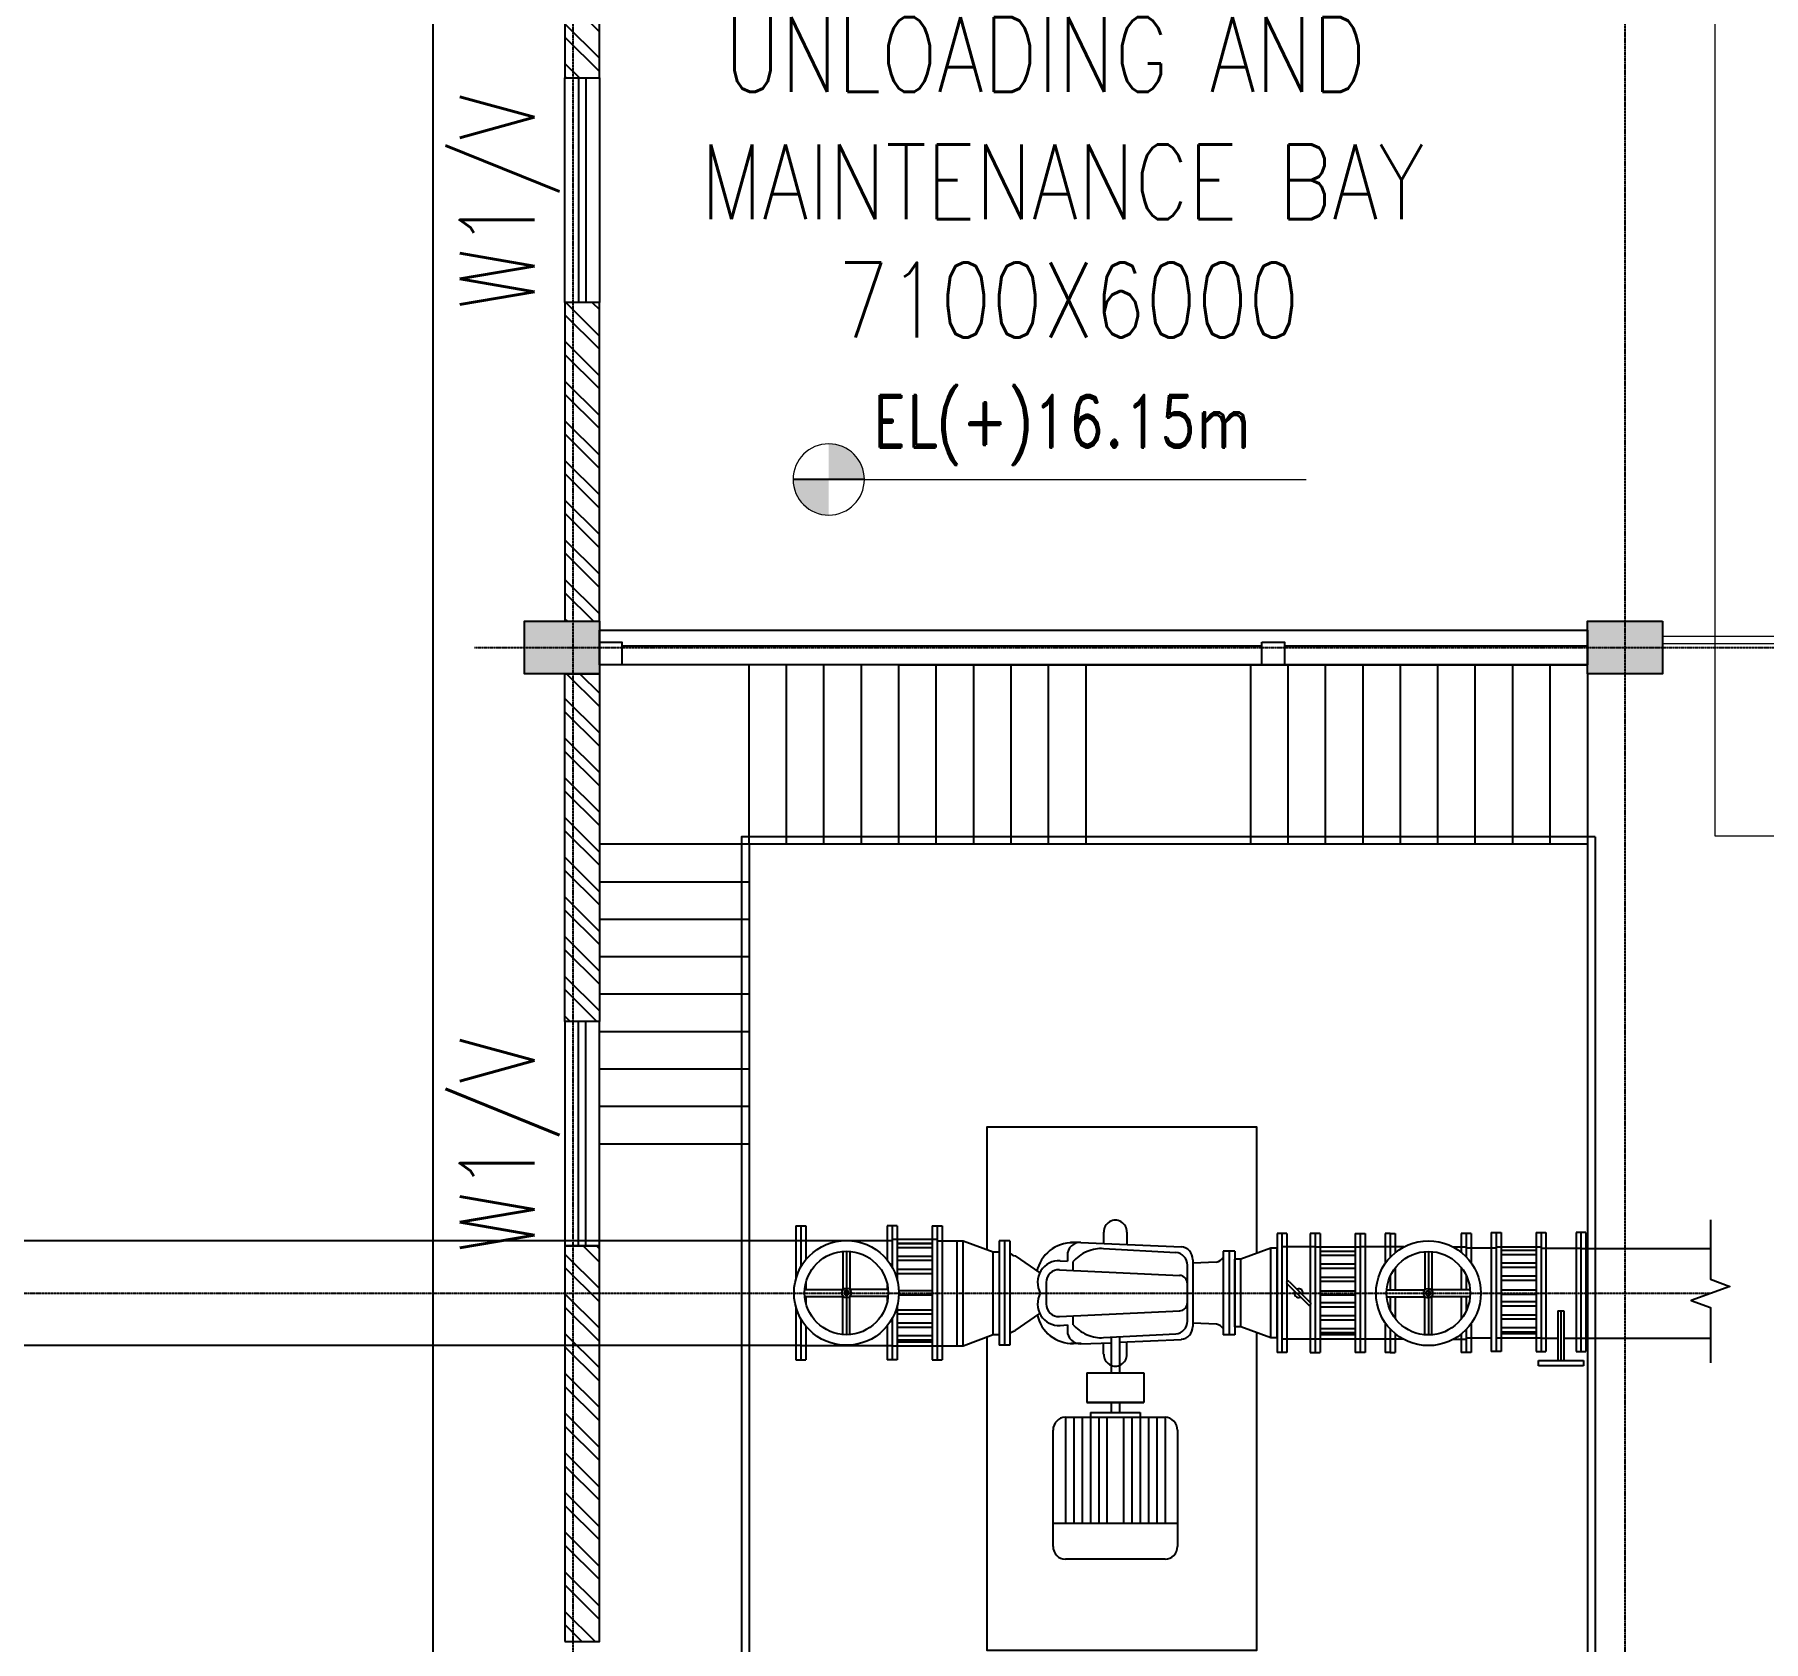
# Model space of a CAD drawing. Header units: millimetres. Extents: x -7644 to 230040, y 17031 to 222323.
# Drawn here: x 155664 to 167211, y 193527 to 204263 of the extents above; entities that cross this region are included whole.
import ezdxf

# ---------------------------------------------------------------- set-up
doc = ezdxf.new("R2010")
doc.units = ezdxf.units.MM
doc.header["$LTSCALE"] = 4
doc.header["$MEASUREMENT"] = 0
doc.linetypes.add('CENTER', pattern=[2, 1.25, -0.25, 0.25, -0.25])
doc.linetypes.add('HIDDEN', pattern=[0.375, 0.25, -0.125])
doc.layers.get('0').update_dxf_attribs({"color": 8})
for name, color, linetype in [('3MM', 3, 'Continuous'), ('BRICK WALL', 1, 'Continuous'), ('CENTER', 252, 'CENTER'), ('DIM', 8, 'Continuous'), ('GD NAME', 6, 'CENTER'), ('GRID', 8, 'CENTER'), ('HANDRAIL', 6, 'Continuous'), ('HATCH', 253, 'Continuous'), ('MOTOR', 252, 'Continuous'), ('PIPE LINE(MOTOR)', 142, 'Continuous'), ('RCC WALL', 7, 'Continuous'), ('txt-2', 7, 'Continuous')]:
    doc.layers.add(name, color=color, linetype=linetype)
for name, color, linetype, lineweight in [('C - B - Structure', 1, 'Continuous', 18), ('C - E - Text 2.5', 3, 'CENTER', 35), ('Object', 7, 'Continuous', 0)]:
    doc.layers.add(name, color=color, linetype=linetype, lineweight=lineweight)
doc.styles.add('Mano', font='romand.shx', dxfattribs={"height": 3})
doc.styles.add('ROMANS', font='ROMANS')
doc.linetypes.add('FENCELINE1', pattern='A,0.25,-0.1,[133,ltypeshp.shx,S=0.1,R=0,X=-0.1,Y=0],-0.1,1', length=1.45)

# ---------------------------------------------------------------- blocks, each defined once
blk = doc.blocks.new('A$C472B03D5')
at = {"layer": 'DIM'}
h = blk.add_hatch(color=1, dxfattribs=at)
h.dxf.hatch_style = 1
h.paths.add_polyline_path([(0, 0), (-238, 0), (-238, -238, 0.414214)])
h.paths.add_polyline_path([(-238, 0), (-238, 238, 0.414214), (-476, 0)])
at = {"layer": 'DIM', "color": 1}
blk.add_line((0, 0), (-476, 0), dxfattribs=at)
at = {"layer": 'Object'}
blk.add_lwpolyline([(0, 0), (2950, 0)], dxfattribs=at)
blk.add_circle((-238, 0), 238, dxfattribs=at)
blk = doc.blocks.new('C3-COLUMN 450X600 CONTINUOUS')
at = {"layer": 'HATCH'}
h = blk.add_hatch(color=256, dxfattribs=at)
h.dxf.hatch_style = 1
h.paths.add_polyline_path([(-175, -250), (175, -250), (175, 250), (-175, 250)])
at = {"layer": 'RCC WALL'}
blk.add_lwpolyline([(-175, -250), (175, -250), (175, 250), (-175, 250)], close=True, dxfattribs=at)
blk = doc.blocks.new('MOTOER')
at = {"elevation": 0}
blk.add_lwpolyline([(4641, 10192), (4641, 9795), (4770, 9748), (4512, 9654), (4641, 9607), (4641, 9238)], dxfattribs=at)
at = {"layer": 'CENTER'}
blk.add_lwpolyline([(4640, 9701), (-11323, 9701)], dxfattribs=at)
at = {"layer": 'MOTOR'}
for p, q in [((-1466, 10153), (-1400, 10153)), ((-1466, 10153), (-1466, 9800)), ((-1433, 10153), (-1433, 9879)), ((-1433, 10054), (-823, 10054)), ((-1400, 10153), (-1400, 9927)), ((-790, 10153), (-856, 10153)), ((-856, 10153), (-856, 9922)), ((-823, 10153), (-823, 9873)), ((-523, 10061), (-823, 10061)), ((-790, 10153), (-790, 9788)), ((-556, 10153), (-490, 10153)), ((-556, 10153), (-556, 9257)), ((-523, 10153), (-523, 9257)), ((-523, 10051), (-390, 10051)), ((-490, 10153), (-490, 9257)), ((-390, 10051), (-349, 10051)), ((-390, 9351), (-390, 10051)), ((-349, 10051), (-149, 9978)), ((-349, 9351), (-349, 10051)), ((-38, 10052), (-109, 10052)), ((-109, 10052), (-109, 9354)), ((-74, 10052), (-74, 9354)), ((-38, 10052), (-38, 9354)), ((589, 10110), (589, 10038)), ((744, 10110), (744, 10028)), ((1813, 10101), (1747, 10101)), ((1747, 10101), (1747, 9305)), ((1780, 10101), (1780, 9305)), ((1813, 10101), (1813, 9781)), ((2002, 10101), (1969, 10101)), ((1969, 10101), (1969, 9640)), ((2002, 10101), (2002, 9305)), ((2035, 10101), (2002, 10101)), ((2002, 10101), (2002, 9640)), ((2035, 10101), (2035, 9305)), ((2269, 10101), (2302, 10101)), ((2269, 10101), (2269, 9305)), ((2302, 10101), (2335, 10101)), ((2302, 10101), (2302, 9305)), ((2302, 10101), (2302, 9640)), ((2335, 10101), (2335, 9305)), ((2469, 10101), (2469, 9900)), ((2502, 10101), (2469, 10101)), ((2502, 10101), (2502, 9941)), ((2502, 10101), (2502, 9941)), ((2502, 10101), (2535, 10101)), ((2535, 10101), (2535, 9972)), ((3043, 10101), (2977, 10101)), ((2977, 10101), (2977, 9975)), ((3010, 10101), (3010, 9945)), ((3043, 10101), (3043, 9904)), ((3177, 10108), (3177, 9312)), ((3177, 10108), (3210, 10108)), ((3210, 10108), (3210, 9312)), ((3210, 10108), (3243, 10108)), ((3210, 10108), (3210, 9312)), ((3243, 10108), (3243, 9312)), ((3477, 10108), (3510, 10108)), ((3477, 10108), (3477, 9312)), ((3510, 10108), (3510, 9312)), ((3510, 10108), (3543, 10108)), ((3510, 10108), (3510, 9312)), ((3543, 10108), (3543, 9312)), ((3744, 10108), (3744, 9312)), ((3777, 10108), (3744, 10108)), ((3777, 10108), (3777, 9312)), ((3777, 10108), (3777, 9312)), ((3810, 10108), (3777, 10108)), ((3810, 10108), (3810, 9312)), ((-1152, 9982), (-1152, 9726)), ((-1129, 9983), (-1129, 9425)), ((-1106, 9982), (-1106, 9726)), ((-556, 10034), (-790, 10034)), ((-556, 10033), (-790, 10033)), ((-556, 10005), (-790, 10005)), ((-556, 9948), (-790, 9948)), ((-149, 9978), (-109, 9978)), ((-149, 9426), (-149, 9978)), ((-3, 9952), (163, 9839)), ((347, 9955), (347, 9916)), ((436, 10040), (367, 10040)), ((436, 10040), (1108, 10011)), ((587, 10000), (1071, 9975)), ((1466, 9984), (1387, 9984)), ((1387, 9984), (1387, 9424)), ((1427, 9984), (1427, 9424)), ((1466, 9984), (1466, 9424)), ((1506, 9930), (1466, 9930)), ((1466, 9478), (1466, 9930)), ((1706, 10003), (1506, 9930)), ((1506, 9478), (1506, 9930)), ((1747, 10003), (1706, 10003)), ((1706, 9403), (1706, 10003)), ((1747, 9403), (1747, 10003)), ((2002, 10011), (1780, 10011)), ((2302, 10009), (2002, 10009)), ((2269, 9981), (2035, 9981)), ((2269, 9981), (2035, 9981)), ((2269, 9953), (2035, 9953)), ((2502, 10011), (2302, 10011)), ((2594, 10011), (2502, 10011)), ((2735, 9980), (2735, 9724)), ((2758, 9981), (2758, 9423)), ((2781, 9980), (2781, 9724)), ((2922, 10011), (3010, 10011)), ((3210, 10002), (3010, 10002)), ((3510, 10010), (3210, 10010)), ((3477, 9988), (3243, 9988)), ((3477, 9987), (3243, 9987)), ((3477, 9959), (3243, 9959)), ((3510, 10004), (3777, 10004)), ((-556, 9920), (-790, 9920)), ((-556, 9860), (-790, 9860)), ((-556, 9832), (-790, 9832)), ((294, 9859), (1097, 9821)), ((298, 9919), (347, 9916)), ((384, 9914), (384, 9853)), ((1149, 9516), (1149, 9889)), ((1185, 9926), (1185, 9480)), ((1342, 9910), (1185, 9903)), ((2269, 9896), (2035, 9896)), ((2269, 9868), (2035, 9868)), ((2535, 9870), (2535, 9725)), ((2977, 9875), (2977, 9725)), ((3010, 9821), (3010, 9725)), ((3477, 9902), (3243, 9902)), ((3477, 9875), (3243, 9875)), ((3477, 9815), (3243, 9815)), ((-1407, 9727), (-1152, 9727)), ((-1400, 9774), (-1400, 9727)), ((-851, 9727), (-1107, 9727)), ((-856, 9759), (-856, 9727)), ((-856, 9759), (-856, 9727)), ((-556, 9718), (-780, 9718)), ((206, 9773), (206, 9632)), ((1813, 9767), (1813, 9305)), ((1813, 9767), (1955, 9626)), ((1828, 9781), (1969, 9640)), ((2269, 9808), (2035, 9808)), ((2269, 9780), (2035, 9780)), ((2269, 9716), (2035, 9716)), ((2480, 9725), (2736, 9725)), ((2502, 9814), (2502, 9725)), ((2535, 9757), (2535, 9725)), ((3036, 9725), (2780, 9725)), ((3477, 9787), (3243, 9787)), ((3477, 9722), (3243, 9722)), ((-1466, 9608), (-1466, 9257)), ((-1407, 9681), (-1158, 9681)), ((-1400, 9681), (-1400, 9635)), ((-1152, 9426), (-1152, 9682)), ((-851, 9681), (-1107, 9681)), ((-1106, 9426), (-1106, 9682)), ((-856, 9681), (-856, 9649)), ((-790, 9620), (-790, 9257)), ((-556, 9589), (-790, 9589)), ((-556, 9690), (-780, 9690)), ((294, 9546), (1097, 9584)), ((1969, 9626), (1969, 9305)), ((2002, 9626), (2002, 9305)), ((2269, 9688), (2035, 9688)), ((2269, 9637), (2035, 9637)), ((2269, 9610), (2035, 9610)), ((2302, 9626), (2302, 9305)), ((2480, 9679), (2736, 9679)), ((2502, 9679), (2502, 9590)), ((2535, 9679), (2535, 9534)), ((2735, 9424), (2735, 9680)), ((2781, 9424), (2781, 9680)), ((3036, 9679), (2786, 9679)), ((2977, 9679), (2977, 9529)), ((3010, 9679), (3010, 9583)), ((3477, 9694), (3243, 9694)), ((3477, 9644), (3243, 9644)), ((3477, 9616), (3243, 9616)), ((3623, 9585), (3623, 9252)), ((3623, 9585), (3663, 9585)), ((3643, 9585), (3643, 9252)), ((3663, 9585), (3663, 9252)), ((-1433, 9530), (-1433, 9257)), ((-1400, 9482), (-1400, 9257)), ((-856, 9486), (-856, 9257)), ((-823, 9535), (-823, 9257)), ((-556, 9562), (-790, 9562)), ((-556, 9502), (-790, 9502)), ((-556, 9474), (-790, 9474)), ((-3, 9452), (163, 9566)), ((298, 9486), (347, 9490)), ((347, 9490), (347, 9451)), ((384, 9552), (384, 9492)), ((1344, 9496), (1185, 9503)), ((1506, 9478), (1466, 9478)), ((1706, 9403), (1506, 9478)), ((2269, 9550), (2035, 9550)), ((2269, 9522), (2035, 9522)), ((2469, 9504), (2469, 9305)), ((3043, 9500), (3043, 9305)), ((3477, 9556), (3243, 9556)), ((3477, 9528), (3243, 9528)), ((3477, 9471), (3243, 9471)), ((-1433, 9353), (-823, 9353)), ((-556, 9417), (-790, 9417)), ((-556, 9389), (-790, 9389)), ((-556, 9375), (-790, 9375)), ((-349, 9351), (-149, 9426)), ((-149, 9426), (-109, 9426)), ((-38, 9354), (-109, 9354)), ((438, 9367), (370, 9367)), ((436, 9365), (639, 9371)), ((587, 9406), (1071, 9430)), ((589, 9295), (589, 9367)), ((639, 9409), (639, 9171)), ((694, 9413), (694, 9171)), ((694, 9374), (1108, 9394)), ((744, 9295), (744, 9378)), ((1466, 9424), (1387, 9424)), ((1747, 9403), (1706, 9403)), ((2002, 9395), (1780, 9395)), ((2302, 9395), (2002, 9395)), ((2269, 9465), (2035, 9465)), ((2269, 9437), (2035, 9437)), ((2269, 9423), (2035, 9423)), ((2502, 9395), (2302, 9395)), ((2502, 9463), (2502, 9305)), ((2502, 9463), (2502, 9305)), ((2589, 9395), (2502, 9395)), ((2535, 9432), (2535, 9305)), ((2926, 9395), (3010, 9395)), ((2977, 9429), (2977, 9305)), ((3010, 9460), (3010, 9305)), ((3177, 9402), (3010, 9402)), ((3510, 9402), (3210, 9402)), ((3477, 9443), (3243, 9443)), ((3477, 9430), (3243, 9430)), ((3510, 9402), (3623, 9402)), ((3663, 9402), (3777, 9402)), ((-1466, 9257), (-1400, 9257)), ((-790, 9257), (-856, 9257)), ((-523, 9348), (-823, 9348)), ((-556, 9257), (-490, 9257)), ((-523, 9351), (-390, 9351)), ((-390, 9351), (-349, 9351)), ((1813, 9305), (1747, 9305)), ((1969, 9305), (2002, 9305)), ((2002, 9305), (2035, 9305)), ((2302, 9305), (2269, 9305)), ((2335, 9305), (2302, 9305)), ((2502, 9305), (2469, 9305)), ((2502, 9305), (2535, 9305)), ((3043, 9305), (2977, 9305)), ((3210, 9312), (3177, 9312)), ((3243, 9312), (3210, 9312)), ((3477, 9312), (3510, 9312)), ((3493, 9217), (3493, 9252)), ((3493, 9252), (3643, 9252)), ((3510, 9312), (3543, 9312)), ((3643, 9252), (3793, 9252)), ((3744, 9312), (3777, 9312)), ((3777, 9312), (3810, 9312)), ((3793, 9252), (3793, 9217)), ((476, 9171), (476, 8972)), ((476, 9171), (857, 9171)), ((476, 9171), (857, 9171)), ((857, 9171), (857, 8972)), ((3793, 9217), (3493, 9217)), ((857, 8972), (476, 8972)), ((476, 8972), (857, 8972)), ((501, 8906), (833, 8906)), ((501, 8906), (501, 8163)), ((639, 8972), (639, 8906)), ((694, 8972), (694, 8906)), ((833, 8906), (833, 8163)), ((251, 8011), (251, 8787)), ((334, 8873), (334, 8163)), ((334, 8873), (999, 8873)), ((390, 8873), (390, 8163)), ((445, 8873), (445, 8163)), ((556, 8873), (556, 8163)), ((611, 8873), (611, 8163)), ((722, 8873), (722, 8163)), ((777, 8873), (777, 8163)), ((888, 8873), (888, 8163)), ((944, 8873), (944, 8163)), ((999, 8873), (999, 8163)), ((1082, 8787), (1082, 8011)), ((1082, 8163), (251, 8163)), ((999, 7925), (334, 7925))]:
    blk.add_line(p, q, dxfattribs=at)
for centre, radius in [((-1129, 9704), 350), ((2758, 9702), 350), ((-1129, 9704), 279), ((2758, 9702), 279), ((-1128, 9704), 31.9), ((2756, 9702), 31.9)]:
    blk.add_circle(centre, radius, dxfattribs=at)
for centre, radius, start, end in [((-1128, 9704), 16.1, 90.0001, 270.0001), ((-1128, 9704), 16.1, 270.0001, 90.0001), ((1821, 9774), 10, 45, 225), ((1891, 9703), 29.2, 155.0577, 294.9423), ((1891, 9703), 29.2, 335.0577, 114.9423), ((2756, 9702), 16.1, 89.9999, 269.9999), ((2756, 9702), 16.1, 269.9999, 89.9999), ((1962, 9633), 10, 225, 45)]:
    blk.add_arc(centre, radius, start, end, dxfattribs=at)
for centre, major_axis, ratio, start_param, end_param in [((667, 10110), (0, 80), 0.965684, 4.712389, 7.853982), ((0, 10000), (-46.5, 29.3), 0.843227, 1.255965, 2.00681), ((376, 9799), (135, 201), 0.981011, 0.563564, 1.956976), ((430, 9955), (0, -86), 0.965684, 3.076865, 4.712389), ((506, 9900), (142, 65), 0.540954, 0.736058, 2.306855), ((1065, 9889), (0, -86), 0.965684, 1.570796, 3.076865), ((1102, 9926), (0, -86), 0.965684, 1.570796, 3.076865), ((1341, 9958), (46.5, 28), 0.855375, 4.245641, 5.302195), ((289, 9773), (0, 146), 0.965684, -0.064727, 2.077662), ((289, 9773), (0, -86), 0.965684, 3.076865, 4.712389), ((1093, 9764), (0, -57.3), 0.965684, 1.570796, 3.076865), ((289, 9632), (0, 146), 0.965684, 1.06393, 3.20632), ((289, 9632), (0, 86), 0.965684, 1.570796, 3.20632), ((1093, 9641), (0, -57.3), 0.965684, 0.064727, 1.570796), ((1093, 9641), (0, -57.3), 0.965684, 0.064727, 1.570796), ((377, 9608), (57, -235), 0.979062, -1.600219, -0.198408), ((506, 9505), (142, -65), 0.540954, 3.97633, 5.547127), ((1065, 9516), (0, -86), 0.965684, 0.064727, 1.570796), ((1102, 9480), (0, 86), 0.965684, 3.20632, 4.712389), ((1341, 9448), (46.5, -29.3), 0.843227, 1.00779, 2.00681), ((430, 9451), (0, 86), 0.965684, 1.570796, 3.20632), ((667, 9295), (0, -80), 0.965684, 4.712389, 7.853982), ((334, 8787), (0, -86), 0.965684, 3.141593, 4.712389), ((999, 8787), (0, -86), 0.965684, 1.570796, 3.141593), ((334, 8011), (0, -86), 0.965684, 4.712389, 6.283185), ((999, 8011), (0, 86), 0.965684, 3.141593, 4.712389)]:
    blk.add_ellipse(centre, major_axis=major_axis, ratio=ratio, start_param=start_param, end_param=end_param, dxfattribs=at)
at = {"layer": 'MOTOR', "extrusion": (0, 0, -1)}
blk.add_ellipse((0, 9404), major_axis=(-46.5, -29.3), ratio=0.843227, start_param=1.255965, end_param=2.00681, dxfattribs=at)
at = {"layer": 'PIPE LINE(MOTOR)'}
for p, q in [((-1433, 10053), (-10686, 10053, 0)), ((-1433, 9353), (-10686, 9353, 0))]:
    blk.add_line(p, q, dxfattribs=at)
for points in [[(3777, 10001), (4641, 10001)], [(3777, 9401), (4641, 9401)]]:
    blk.add_lwpolyline(points, dxfattribs=at)
at = {"layer": 'RCC WALL', "elevation": 0}
for points in [[(-190, 9993), (-190, 10814), (1610, 10814), (1610, 9968)], [(1610, 9440), (1610, 7314), (-190, 7314), (-190, 9411)]]:
    blk.add_lwpolyline(points, dxfattribs=at)

msp = doc.modelspace()

# ---------------------------------------------------------------- hatches: boundary and pattern name
at = {"layer": 'HATCH'}
h = msp.add_hatch(dxfattribs=at)
h.set_pattern_fill('ANSI32', color=256, scale=500, angle=-90, style=0)
h.paths.add_polyline_path([(159206.6, 206283), (159206.6, 203973), (159436.6, 203973), (159436.6, 206283)])
h.paths.add_polyline_path([(159206.6, 202473), (159206.6, 200343), (159436.6, 200343), (159436.6, 202473)])
h = msp.add_hatch(dxfattribs=at)
h.set_pattern_fill('ANSI32', color=256, scale=500, angle=-90, style=0)
h.paths.add_polyline_path([(159206.6, 199993), (159436.6, 199993), (159436.6, 197670), (159206.6, 197670)])
h.paths.add_polyline_path([(159206.6, 193527.5), (159436.6, 193527.5), (159436.6, 196170), (159206.6, 196170)])

# ---------------------------------------------------------------- linework, layer by layer
at = {"color": 4, "elevation": 0}
msp.add_lwpolyline([(159086.6, 154363.3), (158326.6, 154363.3), (158326.6, 206513), (159086.6, 206513)], dxfattribs=at)
at = {"color": 7}
for points in [[(159586.6, 200178), (163861.6, 200178)], [(164011.6, 200178), (166036.6, 200178)]]:
    msp.add_lwpolyline(points, dxfattribs=at)
at = {"layer": '3MM', "color": 5}
for p, q in [((159296.6, 203973), (159296.6, 202473)), ((159346.6, 203973), (159346.6, 202473)), ((159296.6, 196170), (159296.6, 197670)), ((159346.6, 196170), (159346.6, 197670))]:
    msp.add_line(p, q, dxfattribs=at)
for points in [[(159436.6, 203973), (159436.6, 202473), (159206.6, 202473), (159206.6, 203973)], [(159436.6, 196170), (159436.6, 197670), (159206.6, 197670), (159206.6, 196170)]]:
    msp.add_lwpolyline(points, close=True, dxfattribs=at)
at = {"layer": 'BRICK WALL'}
for points in [[(159206.6, 206283), (159206.6, 203973), (159436.6, 203973), (159436.6, 206283), (159206.6, 206283)], [(159206.6, 202473), (159206.6, 200343), (159436.6, 200343), (159436.6, 202473), (159206.6, 202473)]]:
    msp.add_lwpolyline(points, dxfattribs=at)
at = {"layer": 'BRICK WALL', "color": 9, "linetype": 'HIDDEN'}
msp.add_lwpolyline([(159436.6, 200053), (159436.6, 200283), (166036.6, 200283), (166036.6, 200053)], close=True, dxfattribs=at)
at = {"layer": 'BRICK WALL'}
for points in [[(159206.6, 199993), (159436.6, 199993), (159436.6, 197670), (159206.6, 197670)], [(159206.6, 193527.5), (159436.6, 193527.5), (159436.6, 196170), (159206.6, 196170)]]:
    msp.add_lwpolyline(points, close=True, dxfattribs=at)
at = {"layer": 'C - B - Structure', "elevation": 0}
msp.add_lwpolyline([(167536.6, 200243), (167536.6, 200193), (166536.6, 200193), (166536.6, 200243)], close=True, dxfattribs=at)
at = {"layer": 'DIM', "color": 4}
for points in [[(159436.6, 200203), (159586.6, 200203), (159586.6, 200053), (159436.6, 200053)], [(163861.6, 200203), (164011.6, 200203), (164011.6, 200053), (163861.6, 200053)]]:
    msp.add_lwpolyline(points, close=True, dxfattribs=at)
at = {"layer": 'GRID'}
for points in [[(159261.5, 149518.4), (159261.6, 217000.4)], [(166286.6, 166375.1), (166286.6, 217000.4)], [(158602.6, 200168), (184187.2, 200168)]]:
    msp.add_lwpolyline(points, dxfattribs=at)
at = {"layer": 'HANDRAIL', "linetype": 'FENCELINE1', "ltscale": 0.5}
msp.add_line((166086.6, 198903), (166086.6, 168203), dxfattribs=at)
msp.add_lwpolyline([(166086.6, 198903), (160386.6, 198903), (160386.6, 193203), (162686.6, 193203)], dxfattribs=at)
at = {"layer": 'Object', "color": 30, "true_color": 0xf8991e, "elevation": 0}
msp.add_lwpolyline([(175517.6, 207926.3), (166886, 207926.3), (166886, 198910.6), (180301.5, 198910.6), (180301.5, 207926.3), (176710.9, 207926.3)], dxfattribs=at)
at = {"layer": 'RCC WALL'}
for p, q in [((160436.6, 198853), (160436.6, 200053)), ((160686.6, 198853), (160686.6, 200053)), ((160936.6, 198853), (160936.6, 200053)), ((161186.6, 198853), (161186.6, 200053)), ((161436.6, 198853), (161436.6, 200053)), ((161686.6, 198853), (161686.6, 200053)), ((161936.6, 198853), (161936.6, 200053)), ((162186.6, 198853), (162186.6, 200053)), ((162436.6, 198853), (162436.6, 200053)), ((162686.6, 198853), (162686.6, 200053)), ((163786.6, 198853), (163786.6, 200053)), ((164036.6, 198853), (164036.6, 200053)), ((164286.6, 198853), (164286.6, 200053)), ((164536.6, 198853), (164536.6, 200053)), ((164786.6, 198853), (164786.6, 200053)), ((165036.6, 198853), (165036.6, 200053)), ((165286.6, 198853), (165286.6, 200053)), ((165286.6, 198853), (165286.6, 200053)), ((165536.6, 198853), (165536.6, 200053)), ((165786.6, 198853), (165786.6, 200053)), ((166036.6, 199993), (166036.6, 167053)), ((160436.6, 198853), (160436.6, 168253))]:
    msp.add_line(p, q, dxfattribs=at)
for points in [[(161436.6, 200053), (166036.6, 200053)], [(166036.6, 198853), (159436.6, 198853)], [(159436.6, 198603), (160436.6, 198603)], [(159436.6, 198353), (160436.6, 198353)], [(159436.6, 198103), (160436.6, 198103)], [(159436.6, 197853), (160436.6, 197853)], [(159436.6, 197603), (160436.6, 197603)], [(159436.6, 197353), (160436.6, 197353)], [(159436.6, 197103), (160436.6, 197103)], [(159436.6, 196853), (160436.6, 196853)]]:
    msp.add_lwpolyline(points, dxfattribs=at)

# ---------------------------------------------------------------- block references
at = {"layer": 'DIM', "xscale": -1, "rotation": 90}
for p in [(159186.6, 200168, 0), (166286.6, 200168)]:
    msp.add_blockref('C3-COLUMN 450X600 CONTINUOUS', p, dxfattribs=at)
at = {"layer": 'GD NAME', "xscale": -1, "rotation": 180}
msp.add_blockref('A$C472B03D5', (161206.2, 201290.6), dxfattribs=at)
at = {"layer": 'MOTOR'}
msp.add_blockref('MOTOER', (162215.4, 186151.8, 0), dxfattribs=at)

# ---------------------------------------------------------------- texts
at = {"layer": 'C - E - Text 2.5', "style": 'Mano', "width": 0.8}
msp.add_text('EL(+)16.15m', height=350, dxfattribs=at).set_placement((161261.2, 201504.9))
at = {"layer": 'txt-2', "style": 'ROMANS', "width": 0.8}
for s, rotation, p in [('UNLOADING AND', 0, (160271.1, 203879.4)), ('W1/V  ', 90, (159003.9, 202425, 0)), (' MAINTENANCE BAY', 0, (159839, 203029.3)), ('7100X6000', 0, (161026.1, 202239.1)), ('W1/V  ', 90, (159003.9, 196122, 0))]:
    msp.add_text(s, height=500, rotation=rotation, dxfattribs=at).set_placement(p)

doc.saveas('drawing.dxf')
